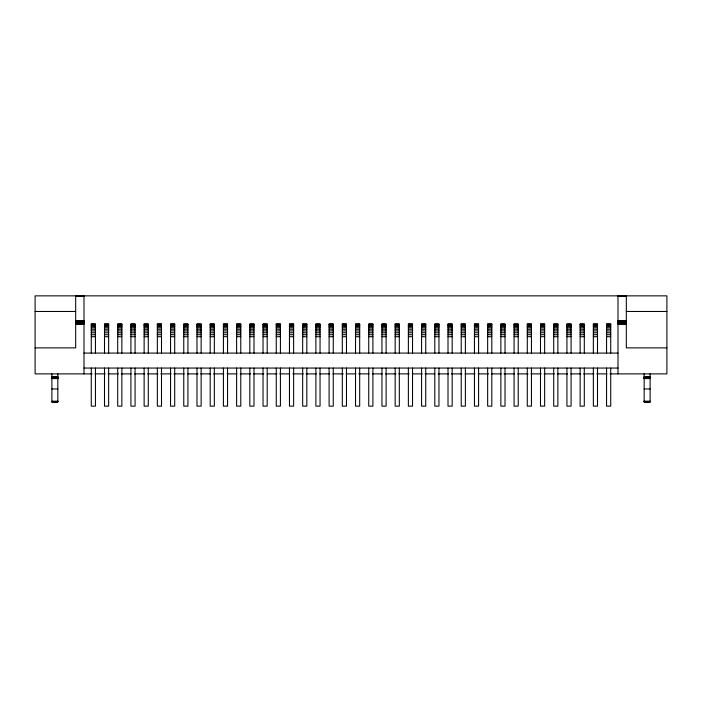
<?xml version="1.0" encoding="UTF-8"?>
<svg xmlns="http://www.w3.org/2000/svg" width="702" height="702" viewBox="0 0 702 702"><rect width="100%" height="100%" fill="white"/><g stroke="black" fill="none" stroke-linecap="round" stroke-linejoin="round"><path stroke-width="1.05" d="M75.676 296.007L83.994 296.007M618.006 296.007L626.324 296.007M75.676 296.174L83.994 296.174M618.006 296.174L626.324 296.174M75.676 296.419L83.994 296.419M618.006 296.419L626.324 296.419M35.1 311.469L75.676 311.469M626.324 311.469L666.9 311.469M75.676 320.665L83.994 320.665M618.006 320.665L626.324 320.665M75.676 321.016L83.994 321.016M618.006 321.016L626.324 321.016M75.676 321.446L83.994 321.446M618.006 321.446L626.324 321.446M75.676 321.928L83.994 321.928M618.006 321.928L626.324 321.928M75.676 322.464L83.994 322.464M618.006 322.464L626.324 322.464M75.676 323.043L83.994 323.043M618.006 323.043L626.324 323.043M75.676 323.657L83.994 323.657M618.006 323.657L626.324 323.657M75.676 324.271L83.994 324.271M91.278 324.157L95.437 324.157M104.493 324.157L108.652 324.157M117.699 324.157L121.867 324.157M130.914 324.157L135.074 324.157M144.129 324.157L148.289 324.157M157.345 324.157L161.504 324.157M170.551 324.157L174.71 324.157M183.766 324.157L187.925 324.157M196.981 324.157L201.141 324.157M210.188 324.157L214.347 324.157M223.403 324.157L227.562 324.157M236.618 324.157L240.777 324.157M249.824 324.157L253.992 324.157M263.039 324.157L267.199 324.157M276.255 324.157L280.414 324.157M289.461 324.157L293.629 324.157M302.676 324.157L306.835 324.157M315.891 324.157L320.051 324.157M329.098 324.157L333.266 324.157M342.313 324.157L346.472 324.157M355.528 324.157L359.687 324.157M368.734 324.157L372.902 324.157M381.949 324.157L386.109 324.157M395.165 324.157L399.324 324.157M408.371 324.157L412.539 324.157M421.586 324.157L425.745 324.157M434.801 324.157L438.961 324.157M448.008 324.157L452.176 324.157M461.223 324.157L465.382 324.157M474.438 324.157L478.597 324.157M487.653 324.157L491.812 324.157M500.859 324.157L505.019 324.157M514.075 324.157L518.234 324.157M527.29 324.157L531.449 324.157M540.496 324.157L544.655 324.157M553.711 324.157L557.871 324.157M566.926 324.157L571.086 324.157M580.133 324.157L584.301 324.157M593.348 324.157L597.507 324.157M606.563 324.157L610.722 324.157M618.006 324.271L626.324 324.271M91.278 324.622L95.437 324.622M104.493 324.622L108.652 324.622M117.699 324.622L121.867 324.622M130.914 324.622L135.074 324.622M144.129 324.622L148.289 324.622M157.345 324.622L161.504 324.622M170.551 324.622L174.71 324.622M183.766 324.622L187.925 324.622M196.981 324.622L201.141 324.622M210.188 324.622L214.347 324.622M223.403 324.622L227.562 324.622M236.618 324.622L240.777 324.622M249.824 324.622L253.992 324.622M263.039 324.622L267.199 324.622M276.255 324.622L280.414 324.622M289.461 324.622L293.629 324.622M302.676 324.622L306.835 324.622M315.891 324.622L320.051 324.622M329.098 324.622L333.266 324.622M342.313 324.622L346.472 324.622M355.528 324.622L359.687 324.622M368.734 324.622L372.902 324.622M381.949 324.622L386.109 324.622M395.165 324.622L399.324 324.622M408.371 324.622L412.539 324.622M421.586 324.622L425.745 324.622M434.801 324.622L438.961 324.622M448.008 324.622L452.176 324.622M461.223 324.622L465.382 324.622M474.438 324.622L478.597 324.622M487.653 324.622L491.812 324.622M500.859 324.622L505.019 324.622M514.075 324.622L518.234 324.622M527.29 324.622L531.449 324.622M540.496 324.622L544.655 324.622M553.711 324.622L557.871 324.622M566.926 324.622L571.086 324.622M580.133 324.622L584.301 324.622M593.348 324.622L597.507 324.622M606.563 324.622L610.722 324.622M91.278 325.386L95.437 325.386M104.493 325.386L108.652 325.386M117.699 325.386L121.867 325.386M130.914 325.386L135.074 325.386M144.129 325.386L148.289 325.386M157.345 325.386L161.504 325.386M170.551 325.386L174.71 325.386M183.766 325.386L187.925 325.386M196.981 325.386L201.141 325.386M210.188 325.386L214.347 325.386M223.403 325.386L227.562 325.386M236.618 325.386L240.777 325.386M249.824 325.386L253.992 325.386M263.039 325.386L267.199 325.386M276.255 325.386L280.414 325.386M289.461 325.386L293.629 325.386M302.676 325.386L306.835 325.386M315.891 325.386L320.051 325.386M329.098 325.386L333.266 325.386M342.313 325.386L346.472 325.386M355.528 325.386L359.687 325.386M368.734 325.386L372.902 325.386M381.949 325.386L386.109 325.386M395.165 325.386L399.324 325.386M408.371 325.386L412.539 325.386M421.586 325.386L425.745 325.386M434.801 325.386L438.961 325.386M448.008 325.386L452.176 325.386M461.223 325.386L465.382 325.386M474.438 325.386L478.597 325.386M487.653 325.386L491.812 325.386M500.859 325.386L505.019 325.386M514.075 325.386L518.234 325.386M527.29 325.386L531.449 325.386M540.496 325.386L544.655 325.386M553.711 325.386L557.871 325.386M566.926 325.386L571.086 325.386M580.133 325.386L584.301 325.386M593.348 325.386L597.507 325.386M606.563 325.386L610.722 325.386M91.278 326.43L95.437 326.43M104.493 326.43L108.652 326.43M117.699 326.43L121.867 326.43M130.914 326.43L135.074 326.43M144.129 326.43L148.289 326.43M157.345 326.43L161.504 326.43M170.551 326.43L174.71 326.43M183.766 326.43L187.925 326.43M196.981 326.43L201.141 326.43M210.188 326.43L214.347 326.43M223.403 326.43L227.562 326.43M236.618 326.43L240.777 326.43M249.824 326.43L253.992 326.43M263.039 326.43L267.199 326.43M276.255 326.43L280.414 326.43M289.461 326.43L293.629 326.43M302.676 326.43L306.835 326.43M315.891 326.43L320.051 326.43M329.098 326.43L333.266 326.43M342.313 326.43L346.472 326.43M355.528 326.43L359.687 326.43M368.734 326.43L372.902 326.43M381.949 326.43L386.109 326.43M395.165 326.43L399.324 326.43M408.371 326.43L412.539 326.43M421.586 326.43L425.745 326.43M434.801 326.43L438.961 326.43M448.008 326.43L452.176 326.43M461.223 326.43L465.382 326.43M474.438 326.43L478.597 326.43M487.653 326.43L491.812 326.43M500.859 326.43L505.019 326.43M514.075 326.43L518.234 326.43M527.29 326.43L531.449 326.43M540.496 326.43L544.655 326.43M553.711 326.43L557.871 326.43M566.926 326.43L571.086 326.43M580.133 326.43L584.301 326.43M593.348 326.43L597.507 326.43M606.563 326.43L610.722 326.43M91.278 327.72L95.437 327.72M104.493 327.72L108.652 327.72M117.699 327.72L121.867 327.72M130.914 327.72L135.074 327.72M144.129 327.72L148.289 327.72M157.345 327.72L161.504 327.72M170.551 327.72L174.71 327.72M183.766 327.72L187.925 327.72M196.981 327.72L201.141 327.72M210.188 327.72L214.347 327.72M223.403 327.72L227.562 327.72M236.618 327.72L240.777 327.72M249.824 327.72L253.992 327.72M263.039 327.72L267.199 327.72M276.255 327.72L280.414 327.72M289.461 327.72L293.629 327.72M302.676 327.72L306.835 327.72M315.891 327.72L320.051 327.72M329.098 327.72L333.266 327.72M342.313 327.72L346.472 327.72M355.528 327.72L359.687 327.72M368.734 327.72L372.902 327.72M381.949 327.72L386.109 327.72M395.165 327.72L399.324 327.72M408.371 327.72L412.539 327.72M421.586 327.72L425.745 327.72M434.801 327.72L438.961 327.72M448.008 327.72L452.176 327.72M461.223 327.72L465.382 327.72M474.438 327.72L478.597 327.72M487.653 327.72L491.812 327.72M500.859 327.72L505.019 327.72M514.075 327.72L518.234 327.72M527.29 327.72L531.449 327.72M540.496 327.72L544.655 327.72M553.711 327.72L557.871 327.72M566.926 327.72L571.086 327.72M580.133 327.72L584.301 327.72M593.348 327.72L597.507 327.72M606.563 327.72L610.722 327.72M91.278 329.238L95.437 329.238M104.493 329.238L108.652 329.238M117.699 329.238L121.867 329.238M130.914 329.238L135.074 329.238M144.129 329.238L148.289 329.238M157.345 329.238L161.504 329.238M170.551 329.238L174.71 329.238M183.766 329.238L187.925 329.238M196.981 329.238L201.141 329.238M210.188 329.238L214.347 329.238M223.403 329.238L227.562 329.238M236.618 329.238L240.777 329.238M249.824 329.238L253.992 329.238M263.039 329.238L267.199 329.238M276.255 329.238L280.414 329.238M289.461 329.238L293.629 329.238M302.676 329.238L306.835 329.238M315.891 329.238L320.051 329.238M329.098 329.238L333.266 329.238M342.313 329.238L346.472 329.238M355.528 329.238L359.687 329.238M368.734 329.238L372.902 329.238M381.949 329.238L386.109 329.238M395.165 329.238L399.324 329.238M408.371 329.238L412.539 329.238M421.586 329.238L425.745 329.238M434.801 329.238L438.961 329.238M448.008 329.238L452.176 329.238M461.223 329.238L465.382 329.238M474.438 329.238L478.597 329.238M487.653 329.238L491.812 329.238M500.859 329.238L505.019 329.238M514.075 329.238L518.234 329.238M527.29 329.238L531.449 329.238M540.496 329.238L544.655 329.238M553.711 329.238L557.871 329.238M566.926 329.238L571.086 329.238M580.133 329.238L584.301 329.238M593.348 329.238L597.507 329.238M606.563 329.238L610.722 329.238M91.278 330.932L95.437 330.932M104.493 330.932L108.652 330.932M117.699 330.932L121.867 330.932M130.914 330.932L135.074 330.932M144.129 330.932L148.289 330.932M157.345 330.932L161.504 330.932M170.551 330.932L174.71 330.932M183.766 330.932L187.925 330.932M196.981 330.932L201.141 330.932M210.188 330.932L214.347 330.932M223.403 330.932L227.562 330.932M236.618 330.932L240.777 330.932M249.824 330.932L253.992 330.932M263.039 330.932L267.199 330.932M276.255 330.932L280.414 330.932M289.461 330.932L293.629 330.932M302.676 330.932L306.835 330.932M315.891 330.932L320.051 330.932M329.098 330.932L333.266 330.932M342.313 330.932L346.472 330.932M355.528 330.932L359.687 330.932M368.734 330.932L372.902 330.932M381.949 330.932L386.109 330.932M395.165 330.932L399.324 330.932M408.371 330.932L412.539 330.932M421.586 330.932L425.745 330.932M434.801 330.932L438.961 330.932M448.008 330.932L452.176 330.932M461.223 330.932L465.382 330.932M474.438 330.932L478.597 330.932M487.653 330.932L491.812 330.932M500.859 330.932L505.019 330.932M514.075 330.932L518.234 330.932M527.29 330.932L531.449 330.932M540.496 330.932L544.655 330.932M553.711 330.932L557.871 330.932M566.926 330.932L571.086 330.932M580.133 330.932L584.301 330.932M593.348 330.932L597.507 330.932M606.563 330.932L610.722 330.932M91.278 332.774L95.437 332.774M104.493 332.774L108.652 332.774M117.699 332.774L121.867 332.774M130.914 332.774L135.074 332.774M144.129 332.774L148.289 332.774M157.345 332.774L161.504 332.774M170.551 332.774L174.71 332.774M183.766 332.774L187.925 332.774M196.981 332.774L201.141 332.774M210.188 332.774L214.347 332.774M223.403 332.774L227.562 332.774M236.618 332.774L240.777 332.774M249.824 332.774L253.992 332.774M263.039 332.774L267.199 332.774M276.255 332.774L280.414 332.774M289.461 332.774L293.629 332.774M302.676 332.774L306.835 332.774M315.891 332.774L320.051 332.774M329.098 332.774L333.266 332.774M342.313 332.774L346.472 332.774M355.528 332.774L359.687 332.774M368.734 332.774L372.902 332.774M381.949 332.774L386.109 332.774M395.165 332.774L399.324 332.774M408.371 332.774L412.539 332.774M421.586 332.774L425.745 332.774M434.801 332.774L438.961 332.774M448.008 332.774L452.176 332.774M461.223 332.774L465.382 332.774M474.438 332.774L478.597 332.774M487.653 332.774L491.812 332.774M500.859 332.774L505.019 332.774M514.075 332.774L518.234 332.774M527.29 332.774L531.449 332.774M540.496 332.774L544.655 332.774M553.711 332.774L557.871 332.774M566.926 332.774L571.086 332.774M580.133 332.774L584.301 332.774M593.348 332.774L597.507 332.774M606.563 332.774L610.722 332.774M91.278 334.714L95.437 334.714M104.493 334.714L108.652 334.714M117.699 334.714L121.867 334.714M130.914 334.714L135.074 334.714M144.129 334.714L148.289 334.714M157.345 334.714L161.504 334.714M170.551 334.714L174.71 334.714M183.766 334.714L187.925 334.714M196.981 334.714L201.141 334.714M210.188 334.714L214.347 334.714M223.403 334.714L227.562 334.714M236.618 334.714L240.777 334.714M249.824 334.714L253.992 334.714M263.039 334.714L267.199 334.714M276.255 334.714L280.414 334.714M289.461 334.714L293.629 334.714M302.676 334.714L306.835 334.714M315.891 334.714L320.051 334.714M329.098 334.714L333.266 334.714M342.313 334.714L346.472 334.714M355.528 334.714L359.687 334.714M368.734 334.714L372.902 334.714M381.949 334.714L386.109 334.714M395.165 334.714L399.324 334.714M408.371 334.714L412.539 334.714M421.586 334.714L425.745 334.714M434.801 334.714L438.961 334.714M448.008 334.714L452.176 334.714M461.223 334.714L465.382 334.714M474.438 334.714L478.597 334.714M487.653 334.714L491.812 334.714M500.859 334.714L505.019 334.714M514.075 334.714L518.234 334.714M527.29 334.714L531.449 334.714M540.496 334.714L544.655 334.714M553.711 334.714L557.871 334.714M566.926 334.714L571.086 334.714M580.133 334.714L584.301 334.714M593.348 334.714L597.507 334.714M606.563 334.714L610.722 334.714M91.278 336.697L95.437 336.697M104.493 336.697L108.652 336.697M117.699 336.697L121.867 336.697M130.914 336.697L135.074 336.697M144.129 336.697L148.289 336.697M157.345 336.697L161.504 336.697M170.551 336.697L174.71 336.697M183.766 336.697L187.925 336.697M196.981 336.697L201.141 336.697M210.188 336.697L214.347 336.697M223.403 336.697L227.562 336.697M236.618 336.697L240.777 336.697M249.824 336.697L253.992 336.697M263.039 336.697L267.199 336.697M276.255 336.697L280.414 336.697M289.461 336.697L293.629 336.697M302.676 336.697L306.835 336.697M315.891 336.697L320.051 336.697M329.098 336.697L333.266 336.697M342.313 336.697L346.472 336.697M355.528 336.697L359.687 336.697M368.734 336.697L372.902 336.697M381.949 336.697L386.109 336.697M395.165 336.697L399.324 336.697M408.371 336.697L412.539 336.697M421.586 336.697L425.745 336.697M434.801 336.697L438.961 336.697M448.008 336.697L452.176 336.697M461.223 336.697L465.382 336.697M474.438 336.697L478.597 336.697M487.653 336.697L491.812 336.697M500.859 336.697L505.019 336.697M514.075 336.697L518.234 336.697M527.29 336.697L531.449 336.697M540.496 336.697L544.655 336.697M553.711 336.697L557.871 336.697M566.926 336.697L571.086 336.697M580.133 336.697L584.301 336.697M593.348 336.697L597.507 336.697M606.563 336.697L610.722 336.697M35.1 347.876L75.676 347.876L75.676 295.858M666.9 347.876L626.324 347.876L626.324 295.858M83.994 353.08L618.006 353.08M83.994 368.059L618.006 368.059M92.137 373.885L35.1 373.885L35.1 295.858L666.9 295.858L666.9 373.885L609.862 373.885M94.963 373.885L105.3 373.885M108.117 373.885L118.462 373.885M121.279 373.885L131.142 373.885M134.433 373.885L144.787 373.885M147.595 373.885L157.95 373.885M160.749 373.885L171.112 373.885M173.912 373.885L184.275 373.885M187.566 373.885L198.034 373.885M200.728 373.885L210.6 373.885M213.39 373.885L223.762 373.885M227.053 373.885L236.925 373.885M240.216 373.885L250.667 373.885M253.378 373.885L263.829 373.885M267.12 373.885L276.983 373.885M279.703 373.885L289.575 373.885M292.866 373.885L303.299 373.885M306.028 373.885L316.462 373.885M319.752 373.885L329.615 373.885M332.906 373.885L343.322 373.885M346.068 373.885L355.932 373.885M358.678 373.885L369.094 373.885M372.385 373.885L382.248 373.885M385.538 373.885L395.972 373.885M398.701 373.885L409.134 373.885M412.425 373.885L422.297 373.885M425.017 373.885L434.88 373.885M438.171 373.885L448.622 373.885M451.333 373.885L461.784 373.885M465.075 373.885L474.947 373.885M478.237 373.885L488.618 373.885M491.4 373.885L501.272 373.885M503.966 373.885L514.434 373.885M517.725 373.885L528.088 373.885M530.887 373.885L541.251 373.885M544.05 373.885L554.404 373.885M557.212 373.885L567.567 373.885M570.858 373.885L580.721 373.885M583.537 373.885L593.883 373.885M596.7 373.885L607.037 373.885M51.895 376.676L57.836 376.676M644.164 376.676L650.105 376.676M51.895 377L57.836 377M644.164 377L650.105 377M51.895 377.307L57.836 377.307M644.164 377.307L650.105 377.307M51.895 377.597L57.836 377.597M644.164 377.597L650.105 377.597M51.895 377.86L57.836 377.86M644.164 377.86L650.105 377.86M51.895 378.088L57.836 378.088M644.164 378.088L650.105 378.088M51.895 378.281L57.836 378.281M644.164 378.281L650.105 378.281M57.836 378.422L51.895 378.527L57.836 378.571M644.164 378.422L650.105 378.527L644.164 378.571M51.895 388.969L57.836 388.969M644.164 388.969L650.105 388.969M51.895 401.246L57.836 401.246M644.164 401.246L650.105 401.246M51.895 401.456L57.836 401.456M644.164 401.456L650.105 401.456M51.895 401.632L57.836 401.632M644.164 401.632L650.105 401.632M51.895 401.781L57.836 401.781M644.164 401.781L650.105 401.781M51.895 401.895L57.836 401.895M644.164 401.886L650.105 401.895M650.105 373.885L650.105 401.974L644.164 401.956L644.164 373.885M618.006 295.858L618.006 373.885M610.722 353.08L610.722 323.999L606.563 323.999L606.563 353.08M610.722 368.059L610.722 406.142L606.563 406.142L606.563 368.059M597.507 353.08L597.507 323.999L593.348 323.999L593.348 353.08M597.507 368.059L597.507 406.142L593.348 406.142L593.348 368.059M584.301 353.08L584.301 323.999L580.133 323.999L580.133 353.08M584.301 368.059L584.301 406.142L580.133 406.142L580.133 368.059M571.086 353.08L571.086 323.999L566.926 323.999L566.926 353.08M571.086 368.059L571.086 406.142L566.926 406.142L566.926 368.059M557.871 353.08L557.871 323.999L553.711 323.999L553.711 353.08M557.871 368.059L557.871 406.142L553.711 406.142L553.711 368.059M544.655 353.08L544.655 323.999L540.496 323.999L540.496 353.08M544.655 368.059L544.655 406.142L540.496 406.142L540.496 368.059M531.449 353.08L531.449 323.999L527.29 323.999L527.29 353.08M531.449 368.059L531.449 406.142L527.29 406.142L527.29 368.059M518.234 353.08L518.234 323.999L514.075 323.999L514.075 353.08M518.234 368.059L518.234 406.142L514.075 406.142L514.075 368.059M505.019 353.08L505.019 323.999L500.859 323.999L500.859 353.08M505.019 368.059L505.019 406.142L500.859 406.142L500.859 368.059M491.812 353.08L491.812 323.999L487.653 323.999L487.653 353.08M491.812 368.059L491.812 406.142L487.653 406.142L487.653 368.059M478.597 353.08L478.597 323.999L474.438 323.999L474.438 353.08M478.597 368.059L478.597 406.142L474.438 406.142L474.438 368.059M465.382 353.08L465.382 323.999L461.223 323.999L461.223 353.08M465.382 368.059L465.382 406.142L461.223 406.142L461.223 368.059M452.176 353.08L452.176 323.999L448.008 323.999L448.008 353.08M452.176 368.059L452.176 406.142L448.008 406.142L448.008 368.059M438.961 353.08L438.961 323.999L434.801 323.999L434.801 353.08M438.961 368.059L438.961 406.142L434.801 406.142L434.801 368.059M425.745 353.08L425.745 323.999L421.586 323.999L421.586 353.08M425.745 368.059L425.745 406.142L421.586 406.142L421.586 368.059M412.539 353.08L412.539 323.999L408.371 323.999L408.371 353.08M412.539 368.059L412.539 406.142L408.371 406.142L408.371 368.059M399.324 353.08L399.324 323.999L395.165 323.999L395.165 353.08M399.324 368.059L399.324 406.142L395.165 406.142L395.165 368.059M386.109 353.08L386.109 323.999L381.949 323.999L381.949 353.08M386.109 368.059L386.109 406.142L381.949 406.142L381.949 368.059M372.902 353.08L372.902 323.999L368.734 323.999L368.734 353.08M372.902 368.059L372.902 406.142L368.734 406.142L368.734 368.059M359.687 353.08L359.687 323.999L355.528 323.999L355.528 353.08M359.687 368.059L359.687 406.142L355.528 406.142L355.528 368.059M346.472 353.08L346.472 323.999L342.313 323.999L342.313 353.08M346.472 368.059L346.472 406.142L342.313 406.142L342.313 368.059M333.266 353.08L333.266 323.999L329.098 323.999L329.098 353.08M333.266 368.059L333.266 406.142L329.098 406.142L329.098 368.059M320.051 353.08L320.051 323.999L315.891 323.999L315.891 353.08M320.051 368.059L320.051 406.142L315.891 406.142L315.891 368.059M306.835 353.08L306.835 323.999L302.676 323.999L302.676 353.08M306.835 368.059L306.835 406.142L302.676 406.142L302.676 368.059M293.629 353.08L293.629 323.999L289.461 323.999L289.461 353.08M293.629 368.059L293.629 406.142L289.461 406.142L289.461 368.059M280.414 353.08L280.414 323.999L276.255 323.999L276.255 353.08M280.414 368.059L280.414 406.142L276.255 406.142L276.255 368.059M267.199 353.08L267.199 323.999L263.039 323.999L263.039 353.08M267.199 368.059L267.199 406.142L263.039 406.142L263.039 368.059M253.992 353.08L253.992 323.999L249.824 323.999L249.824 353.08M253.992 368.059L253.992 406.142L249.824 406.142L249.824 368.059M240.777 353.08L240.777 323.999L236.618 323.999L236.618 353.08M240.777 368.059L240.777 406.142L236.618 406.142L236.618 368.059M227.562 353.08L227.562 323.999L223.403 323.999L223.403 353.08M227.562 368.059L227.562 406.142L223.403 406.142L223.403 368.059M214.347 353.08L214.347 323.999L210.188 323.999L210.188 353.08M214.347 368.059L214.347 406.142L210.188 406.142L210.188 368.059M201.141 353.08L201.141 323.999L196.981 323.999L196.981 353.08M201.141 368.059L201.141 406.142L196.981 406.142L196.981 368.059M187.925 353.08L187.925 323.999L183.766 323.999L183.766 353.08M187.925 368.059L187.925 406.142L183.766 406.142L183.766 368.059M174.71 353.08L174.71 323.999L170.551 323.999L170.551 353.08M174.71 368.059L174.71 406.142L170.551 406.142L170.551 368.059M161.504 353.08L161.504 323.999L157.345 323.999L157.345 353.08M161.504 368.059L161.504 406.142L157.345 406.142L157.345 368.059M148.289 353.08L148.289 323.999L144.129 323.999L144.129 353.08M148.289 368.059L148.289 406.142L144.129 406.142L144.129 368.059M135.074 353.08L135.074 323.999L130.914 323.999L130.914 353.08M135.074 368.059L135.074 406.142L130.914 406.142L130.914 368.059M121.867 353.08L121.867 323.999L117.699 323.999L117.699 353.08M121.867 368.059L121.867 406.142L117.699 406.142L117.699 368.059M108.652 353.08L108.652 323.999L104.493 323.999L104.493 353.08M108.652 368.059L108.652 406.142L104.493 406.142L104.493 368.059M95.437 353.08L95.437 323.999L91.278 323.999L91.278 353.08M95.437 368.059L95.437 406.142L91.278 406.142L91.278 368.059M83.994 295.858L83.994 373.885M57.836 373.885L57.836 401.974L51.895 401.956L51.895 373.885"/></g></svg>
